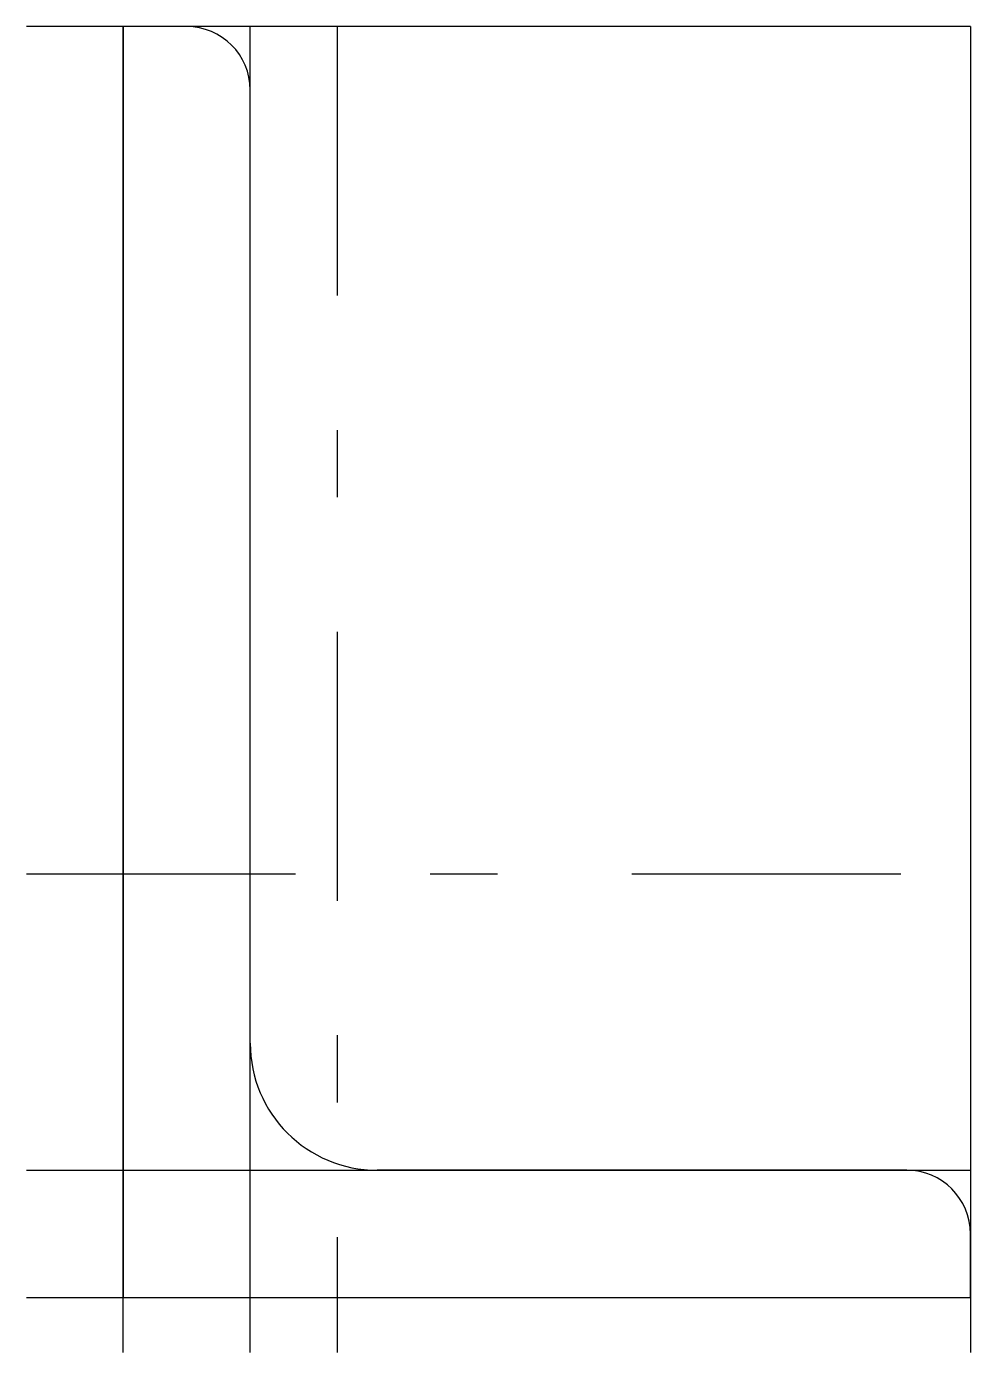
# Model space of a CAD drawing. Extents: x -4.6 to 40, y -2.6 to 60.
import ezdxf

# ---------------------------------------------------------------- set-up
doc = ezdxf.new("R2010")
doc.units = 0
doc.linetypes.add('CENTER', pattern=[28.575, 12.7, -6.35, 3.175, -6.35])
doc.layers.get('0').update_dxf_attribs({"linetype": 'CONTINUOUS'})

msp = doc.modelspace()

# ---------------------------------------------------------------- linework, layer by layer
at = {"linetype": 'CONTINUOUS'}
for p, q in [((40, 60), (-4.56, 60)), ((0, -2.6), (0, 60)), ((3, 60), (0, 60)), ((0, 60), (0, 0)), ((6, -2.6), (6, 60)), ((40, 60), (40, -2.6)), ((6, 12), (6, 57)), ((-4.56, 6), (40, 6)), ((37, 6), (12, 6)), ((40, 0), (40, 3)), ((-4.56, 0), (40, 0)), ((0, 0), (40, 0))]:
    msp.add_line(p, q, dxfattribs=at)
at = {"linetype": 'CENTER'}
for p, q in [((10.1, 60), (10.1, -2.6)), ((-4.56, 20), (40, 20))]:
    msp.add_line(p, q, dxfattribs=at)
at = {"linetype": 'CONTINUOUS'}
for centre, radius, start, end in [((3, 57), 3, 0, 90), ((12, 12), 6, 180, 270), ((37, 3), 3, 0, 90)]:
    msp.add_arc(centre, radius, start, end, dxfattribs=at)

doc.saveas('drawing.dxf')
